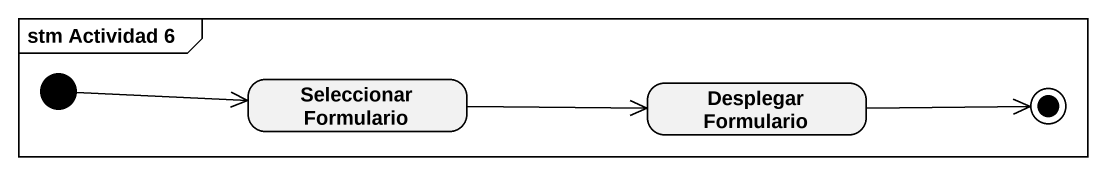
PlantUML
@startuml
mainframe stm Actividad 6
hide empty description
state "Seleccionar Formulario" as Seleccionar_Formulario
state "Desplegar Formulario" as Desplegar_Formulario
[*] -right-> Seleccionar_Formulario
Seleccionar_Formulario -right-> Desplegar_Formulario
Desplegar_Formulario -right-> [*]
@enduml
